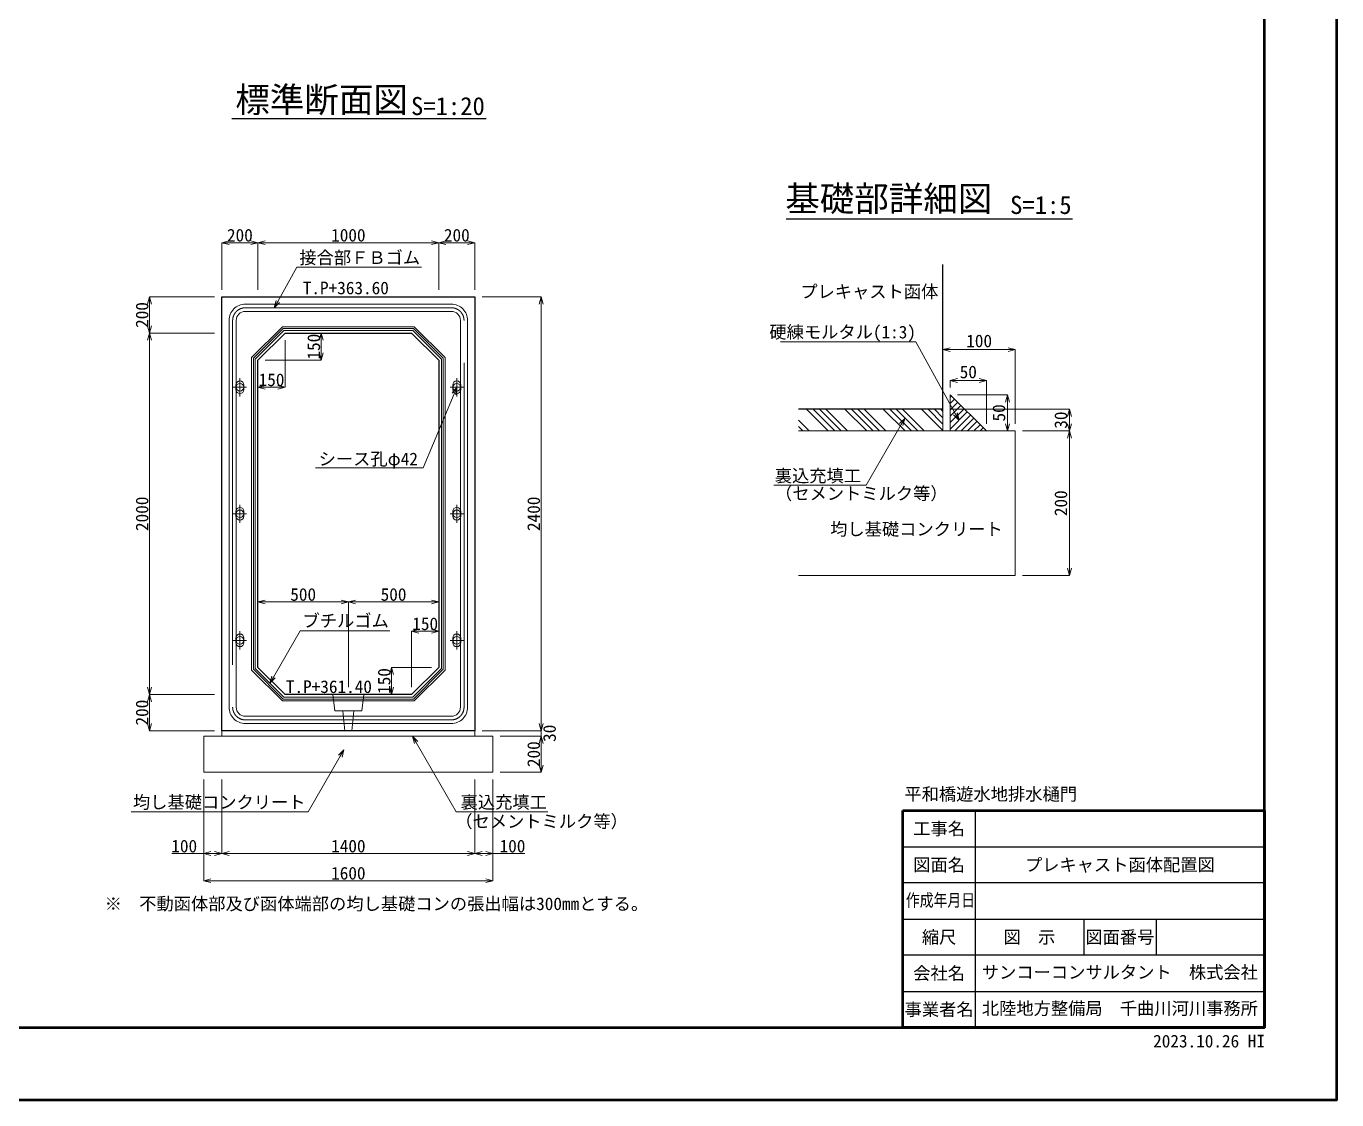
# Model space of a CAD drawing. Extents: x 0 to 319474, y 0 to 59400.
# Drawn here: x 47848 to 84100, y 0 to 29700 of the extents above; entities that cross this region are included whole.
import ezdxf
from ezdxf import colors
from ezdxf.entities.mleader import LeaderData, LeaderLine
from ezdxf.enums import TextEntityAlignment as Align
from ezdxf.math import Vec2, Vec3

# ---------------------------------------------------------------- set-up
doc = ezdxf.new("R2010")
doc.units = 0
doc.header["$LTSCALE"] = 100
doc.linetypes.add('CENTER2', pattern=[14.2875, 9.525, -1.5875, 1.5875, -1.5875])
doc.layers.add('0タイトル', color=7, linetype='Continuous')
for name, color, linetype, lineweight in [('0中心線', 7, 'CENTER2', 5), ('0寸法', 7, 'Continuous', 5), ('0文字', 41, 'Continuous', 5), ('1Pca-BOX', 3, 'Continuous', 25), ('1シース・トランペットシース', 4, 'Continuous', 13), ('2均し基礎コンクリート', 140, 'Continuous', 13), ('2硬練モルタル', 253, 'Continuous', 13), ('2裏込充填工', 6, 'Continuous', 13), ('3FBゴム', 181, 'Continuous', 13), ('3ブチルゴム等', 173, 'Continuous', 13), ('D-TTL', 2, 'Continuous', 50), ('D-TTL-FRAM', 7, 'Continuous', 50), ('D-TTL-LINE', 7, 'Continuous', 25), ('D-TTL-TXT', 7, 'Continuous', 25)]:
    doc.layers.add(name, color=color, linetype=linetype, lineweight=lineweight)
doc.layers.add('D-WORK作業ﾚｲﾔ', color=9, linetype='Continuous', lineweight=5, plot=False)
doc.styles.add('寸法文字', font='MS Gothic.ttf')
doc.dimstyles.new('1／100', dxfattribs={"dimscale": 100, "dimtxt": 3.5, "dimasz": 2, "dimexe": 0, "dimexo": 2, "dimgap": 0.3, "dimtad": 1, "dimdec": 0, "dimzin": 1, "dimdsep": 46, "dimtxsty": '寸法文字', "dimblk": 'OPEN30', "dimcen": 2.5, "dimclrd": 256, "dimclre": 256, "dimclrt": 256, "dimadec": 0, "dimazin": 0, "dimtfac": 1, "dimtdec": 0, "dimtmove": 0, "dimatfit": 3, "dimldrblk": 'OPEN30', "dimfxl": 1, "dimlwd": -1, "dimlwe": -1, "dimarcsym": 0})
doc.dimstyles.new('1／20', dxfattribs={"dimscale": 100, "dimtxt": 3.5, "dimasz": 2, "dimexe": 0, "dimexo": 2, "dimgap": 0.3, "dimtad": 1, "dimdec": 0, "dimlfac": 0.2, "dimzin": 1, "dimdsep": 46, "dimtxsty": '寸法文字', "dimblk": 'OPEN30', "dimcen": 2.5, "dimclrd": 256, "dimclre": 256, "dimclrt": 256, "dimadec": 0, "dimazin": 0, "dimtfac": 1, "dimtdec": 0, "dimtmove": 0, "dimatfit": 3, "dimldrblk": 'OPEN30', "dimfxl": 1, "dimlwd": -1, "dimlwe": -1, "dimarcsym": 0})
doc.dimstyles.new('1／5', dxfattribs={"dimscale": 100, "dimtxt": 3.5, "dimasz": 2, "dimexe": 0, "dimexo": 2, "dimtad": 1, "dimdec": 0, "dimlfac": 0.05, "dimzin": 1, "dimdsep": 46, "dimtxsty": '寸法文字', "dimblk": 'OPEN30', "dimcen": 2.5, "dimclre": 256, "dimclrt": 256, "dimadec": 0, "dimazin": 0, "dimtfac": 1, "dimtdec": 0, "dimtmove": 0, "dimatfit": 3, "dimldrblk": 'OPEN30', "dimfxl": 1, "dimlwd": -1, "dimlwe": -1, "dimarcsym": 0})

# ---------------------------------------------------------------- blocks, each defined once
blk = doc.blocks.new('_Open30')
at = {"color": 0, "linetype": 'ByBlock', "lineweight": -2}
for p, q in [((-1, 0.27), (0, 0)), ((0, 0), (-1, -0.27)), ((0, 0), (-1, 0))]:
    blk.add_line(p, q, dxfattribs=at)
blk = doc.blocks.new('*D6')
at = {"layer": '0寸法', "transparency": 16777216}
for p, q in [((73207, 20203), (73207, 20753)), ((75207, 18703), (75207, 20753))]:
    blk.add_line(p, q, dxfattribs=at)
at = {"layer": '0寸法', "color": 0, "transparency": 16777216}
blk.add_line((73407, 20753), (75007, 20753), dxfattribs=at)
at = {"layer": 'Defpoints', "color": 0, "transparency": 16777216}
for p in [(75207, 20753), (73207, 20003), (75207, 18503)]:
    blk.add_point(p, dxfattribs=at)
at = {"layer": '0寸法', "color": 0, "transparency": 16777216, "xscale": 200, "yscale": 200, "zscale": 200, "rotation": 180}
blk.add_blockref('_Open30', (73207, 20753), dxfattribs=at)
at = {"layer": '0寸法', "color": 0, "transparency": 16777216, "xscale": 200, "yscale": 200, "zscale": 200}
blk.add_blockref('_Open30', (75207, 20753), dxfattribs=at)
at = {"layer": '0寸法', "transparency": 16777216, "insert": (74207, 20991), "char_height": 350, "attachment_point": 5, "style": '寸法文字'}
blk.add_mtext('100', dxfattribs=at)
blk = doc.blocks.new('*D7')
at = {"layer": '0寸法', "transparency": 16777216}
for p, q in [((73407, 19703), (73407, 19896)), ((74407, 18703), (74407, 19896))]:
    blk.add_line(p, q, dxfattribs=at)
at = {"layer": '0寸法', "color": 0, "transparency": 16777216}
blk.add_line((74207, 19896), (73607, 19896), dxfattribs=at)
at = {"layer": 'Defpoints', "color": 0, "transparency": 16777216}
for p in [(73407, 19896), (73407, 19503), (74407, 18503)]:
    blk.add_point(p, dxfattribs=at)
at = {"layer": '0寸法', "color": 0, "transparency": 16777216, "xscale": 200, "yscale": 200, "zscale": 200, "rotation": 180}
blk.add_blockref('_Open30', (73407, 19896), dxfattribs=at)
at = {"layer": '0寸法', "color": 0, "transparency": 16777216, "xscale": 200, "yscale": 200, "zscale": 200}
blk.add_blockref('_Open30', (74407, 19896), dxfattribs=at)
at = {"layer": '0寸法', "transparency": 16777216, "insert": (73907, 20133), "char_height": 350, "attachment_point": 5, "style": '寸法文字'}
blk.add_mtext('50', dxfattribs=at)
blk = doc.blocks.new('*D8')
at = {"layer": '0寸法', "transparency": 16777216}
for p, q in [((75407, 18503), (76707, 18503)), ((75407, 14503), (76707, 14503))]:
    blk.add_line(p, q, dxfattribs=at)
at = {"layer": '0寸法', "color": 0, "transparency": 16777216}
blk.add_line((76707, 14703), (76707, 18303), dxfattribs=at)
at = {"layer": 'Defpoints', "color": 0, "transparency": 16777216}
for p in [(75207, 18503), (76707, 18503), (75207, 14503)]:
    blk.add_point(p, dxfattribs=at)
at = {"layer": '0寸法', "color": 0, "transparency": 16777216, "xscale": 200, "yscale": 200, "zscale": 200}
for p, rotation in [((76707, 18503), 90), ((76707, 14503), 270)]:
    blk.add_blockref('_Open30', p, dxfattribs=dict(at, rotation=rotation))
at = {"layer": '0寸法', "transparency": 16777216, "insert": (76469, 16503), "char_height": 350, "attachment_point": 5, "rotation": 90, "style": '寸法文字'}
blk.add_mtext('200', dxfattribs=at)
blk = doc.blocks.new('*D12')
at = {"layer": '0寸法', "transparency": 16777216}
for p, q in [((73407, 19103), (76707, 19103)), ((75407, 18503), (76707, 18503))]:
    blk.add_line(p, q, dxfattribs=at)
at = {"layer": '0寸法', "color": 0, "transparency": 16777216}
blk.add_line((76707, 18703), (76707, 18903), dxfattribs=at)
at = {"layer": 'Defpoints', "color": 0, "transparency": 16777216}
for p in [(73207, 19103), (76707, 19103), (75207, 18503)]:
    blk.add_point(p, dxfattribs=at)
at = {"layer": '0寸法', "color": 0, "transparency": 16777216, "xscale": 200, "yscale": 200, "zscale": 200}
for p, rotation in [((76707, 19103), 90), ((76707, 18503), 270)]:
    blk.add_blockref('_Open30', p, dxfattribs=dict(at, rotation=rotation))
at = {"layer": '0寸法', "transparency": 16777216, "insert": (76469, 18803), "char_height": 350, "attachment_point": 5, "rotation": 90, "style": '寸法文字'}
blk.add_mtext('30', dxfattribs=at)
blk = doc.blocks.new('*D13')
at = {"layer": '0寸法', "transparency": 16777216}
for p, q in [((73607, 19503), (74992, 19503)), ((74607, 18503), (74992, 18503))]:
    blk.add_line(p, q, dxfattribs=at)
at = {"layer": '0寸法', "color": 0, "transparency": 16777216}
blk.add_line((74992, 18703), (74992, 19303), dxfattribs=at)
at = {"layer": 'Defpoints', "color": 0, "transparency": 16777216}
for p in [(73407, 19503), (74992, 19503), (74407, 18503)]:
    blk.add_point(p, dxfattribs=at)
at = {"layer": '0寸法', "color": 0, "transparency": 16777216, "xscale": 200, "yscale": 200, "zscale": 200}
for p, rotation in [((74992, 19503), 90), ((74992, 18503), 270)]:
    blk.add_blockref('_Open30', p, dxfattribs=dict(at, rotation=rotation))
at = {"layer": '0寸法', "transparency": 16777216, "insert": (74755, 19003), "char_height": 350, "attachment_point": 5, "rotation": 90, "style": '寸法文字'}
blk.add_mtext('50', dxfattribs=at)
blk = doc.blocks.new('*D66')
at = {"layer": '0寸法', "transparency": 16777216}
for p, q in [((53259, 22411), (53259, 23711)), ((53459, 23711), (54059, 23711)), ((54259, 22411), (54259, 23711))]:
    blk.add_line(p, q, dxfattribs=at)
at = {"layer": 'Defpoints', "color": 0, "transparency": 16777216}
for p in [(54259, 23711), (53259, 22211), (54259, 22211)]:
    blk.add_point(p, dxfattribs=at)
at = {"layer": '0寸法', "transparency": 16777216, "xscale": 200, "yscale": 200, "zscale": 200, "rotation": 180}
blk.add_blockref('_Open30', (53259, 23711), dxfattribs=at)
at = {"layer": '0寸法', "transparency": 16777216, "xscale": 200, "yscale": 200, "zscale": 200}
blk.add_blockref('_Open30', (54259, 23711), dxfattribs=at)
at = {"layer": '0寸法', "transparency": 16777216, "insert": (53759, 23916), "char_height": 350, "attachment_point": 5, "style": '寸法文字'}
blk.add_mtext('200', dxfattribs=at)
blk = doc.blocks.new('*D67')
at = {"layer": '0寸法', "transparency": 16777216}
for p, q in [((54259, 22411), (54259, 23711)), ((54459, 23711), (59059, 23711)), ((59259, 22411), (59259, 23711))]:
    blk.add_line(p, q, dxfattribs=at)
at = {"layer": 'Defpoints', "color": 0, "transparency": 16777216}
for p in [(59259, 23711), (54259, 22211), (59259, 22211)]:
    blk.add_point(p, dxfattribs=at)
at = {"layer": '0寸法', "transparency": 16777216, "xscale": 200, "yscale": 200, "zscale": 200, "rotation": 180}
blk.add_blockref('_Open30', (54259, 23711), dxfattribs=at)
at = {"layer": '0寸法', "transparency": 16777216, "xscale": 200, "yscale": 200, "zscale": 200}
blk.add_blockref('_Open30', (59259, 23711), dxfattribs=at)
at = {"layer": '0寸法', "transparency": 16777216, "insert": (56759, 23916), "char_height": 350, "attachment_point": 5, "style": '寸法文字'}
blk.add_mtext('1000', dxfattribs=at)
blk = doc.blocks.new('*D68')
at = {"layer": '0寸法', "transparency": 16777216}
for p, q in [((53059, 21211), (51259, 21211)), ((51259, 21011), (51259, 11411)), ((53059, 11211), (51259, 11211))]:
    blk.add_line(p, q, dxfattribs=at)
at = {"layer": 'Defpoints', "color": 0, "transparency": 16777216}
for p in [(53259, 21211), (51259, 11211), (53259, 11211)]:
    blk.add_point(p, dxfattribs=at)
at = {"layer": '0寸法', "transparency": 16777216, "xscale": 200, "yscale": 200, "zscale": 200}
for p, rotation in [((51259, 21211), 90), ((51259, 11211), 270)]:
    blk.add_blockref('_Open30', p, dxfattribs=dict(at, rotation=rotation))
at = {"layer": '0寸法', "transparency": 16777216, "insert": (51054, 16211), "char_height": 350, "attachment_point": 5, "rotation": 90, "style": '寸法文字'}
blk.add_mtext('2000', dxfattribs=at)
blk = doc.blocks.new('*D69')
at = {"layer": '0寸法', "transparency": 16777216}
for p, q in [((53059, 22211), (51259, 22211)), ((51259, 22011), (51259, 21411)), ((53059, 21211), (51259, 21211))]:
    blk.add_line(p, q, dxfattribs=at)
at = {"layer": 'Defpoints', "color": 0, "transparency": 16777216}
for p in [(53259, 22211), (51259, 21211), (53259, 21211)]:
    blk.add_point(p, dxfattribs=at)
at = {"layer": '0寸法', "transparency": 16777216, "xscale": 200, "yscale": 200, "zscale": 200}
for p, rotation in [((51259, 22211), 90), ((51259, 21211), 270)]:
    blk.add_blockref('_Open30', p, dxfattribs=dict(at, rotation=rotation))
at = {"layer": '0寸法', "transparency": 16777216, "insert": (51054, 21711), "char_height": 350, "attachment_point": 5, "rotation": 90, "style": '寸法文字'}
blk.add_mtext('200', dxfattribs=at)
blk = doc.blocks.new('*D70')
at = {"layer": '0寸法', "transparency": 16777216}
for p, q in [((59259, 22411), (59259, 23711)), ((59459, 23711), (60059, 23711)), ((60259, 22411), (60259, 23711))]:
    blk.add_line(p, q, dxfattribs=at)
at = {"layer": 'Defpoints', "color": 0, "transparency": 16777216}
for p in [(60259, 23711), (59259, 22211), (60259, 22211)]:
    blk.add_point(p, dxfattribs=at)
at = {"layer": '0寸法', "transparency": 16777216, "xscale": 200, "yscale": 200, "zscale": 200, "rotation": 180}
blk.add_blockref('_Open30', (59259, 23711), dxfattribs=at)
at = {"layer": '0寸法', "transparency": 16777216, "xscale": 200, "yscale": 200, "zscale": 200}
blk.add_blockref('_Open30', (60259, 23711), dxfattribs=at)
at = {"layer": '0寸法', "transparency": 16777216, "insert": (59759, 23916), "char_height": 350, "attachment_point": 5, "style": '寸法文字'}
blk.add_mtext('200', dxfattribs=at)
blk = doc.blocks.new('*D71')
at = {"layer": '0寸法', "transparency": 16777216}
for p, q in [((53059, 11211), (51259, 11211)), ((51259, 11011), (51259, 10411)), ((53059, 10211), (51259, 10211))]:
    blk.add_line(p, q, dxfattribs=at)
at = {"layer": 'Defpoints', "color": 0, "transparency": 16777216}
for p in [(53259, 11211), (51259, 10211), (53259, 10211)]:
    blk.add_point(p, dxfattribs=at)
at = {"layer": '0寸法', "transparency": 16777216, "xscale": 200, "yscale": 200, "zscale": 200}
for p, rotation in [((51259, 11211), 90), ((51259, 10211), 270)]:
    blk.add_blockref('_Open30', p, dxfattribs=dict(at, rotation=rotation))
at = {"layer": '0寸法', "transparency": 16777216, "insert": (51054, 10711), "char_height": 350, "attachment_point": 5, "rotation": 90, "style": '寸法文字'}
blk.add_mtext('200', dxfattribs=at)
blk = doc.blocks.new('*D72')
at = {"layer": '0寸法', "transparency": 16777216}
for p, q in [((60459, 22211), (62092, 22211)), ((62092, 22011), (62092, 10411)), ((60459, 10211), (62092, 10211))]:
    blk.add_line(p, q, dxfattribs=at)
at = {"layer": 'Defpoints', "color": 0, "transparency": 16777216}
for p in [(60259, 22211), (60259, 10211), (62092, 10211)]:
    blk.add_point(p, dxfattribs=at)
at = {"layer": '0寸法', "transparency": 16777216, "xscale": 200, "yscale": 200, "zscale": 200}
for p, rotation in [((62092, 22211), 90), ((62092, 10211), 270)]:
    blk.add_blockref('_Open30', p, dxfattribs=dict(at, rotation=rotation))
at = {"layer": '0寸法', "transparency": 16777216, "insert": (61887, 16211), "char_height": 350, "attachment_point": 5, "rotation": 90, "style": '寸法文字'}
blk.add_mtext('2400', dxfattribs=at)
blk = doc.blocks.new('*D73')
at = {"layer": '0寸法', "transparency": 16777216}
for p, q in [((60959, 10061), (62092, 10061)), ((62092, 9861), (62092, 9261)), ((60959, 9061), (62092, 9061))]:
    blk.add_line(p, q, dxfattribs=at)
at = {"layer": 'Defpoints', "color": 0, "transparency": 16777216}
for p in [(60759, 10061), (60759, 9061), (62092, 9061)]:
    blk.add_point(p, dxfattribs=at)
at = {"layer": '0寸法', "transparency": 16777216, "xscale": 200, "yscale": 200, "zscale": 200}
for p, rotation in [((62092, 10061), 90), ((62092, 9061), 270)]:
    blk.add_blockref('_Open30', p, dxfattribs=dict(at, rotation=rotation))
at = {"layer": '0寸法', "transparency": 16777216, "insert": (61887, 9561), "char_height": 350, "attachment_point": 5, "rotation": 90, "style": '寸法文字'}
blk.add_mtext('200', dxfattribs=at)
blk = doc.blocks.new('*D74')
at = {"layer": '0寸法', "transparency": 16777216}
for p, q in [((62092, 10411), (62092, 10611)), ((60459, 10211), (62092, 10211)), ((62092, 10061), (62092, 10211)), ((60959, 10061), (62092, 10061)), ((62092, 9861), (62092, 9661))]:
    blk.add_line(p, q, dxfattribs=at)
at = {"layer": 'Defpoints', "color": 0, "transparency": 16777216}
for p in [(60259, 10211), (62092, 10211), (60759, 10061)]:
    blk.add_point(p, dxfattribs=at)
at = {"layer": '0寸法', "transparency": 16777216, "xscale": 200, "yscale": 200, "zscale": 200}
for p, rotation in [((62092, 10211), 270), ((62092, 10061), 90)]:
    blk.add_blockref('_Open30', p, dxfattribs=dict(at, rotation=rotation))
at = {"layer": '0寸法', "transparency": 16777216, "insert": (62325, 10139), "char_height": 350, "attachment_point": 5, "rotation": 90, "style": '寸法文字'}
blk.add_mtext('30', dxfattribs=at)
blk = doc.blocks.new('*D75')
at = {"layer": '0寸法', "transparency": 16777216}
for p, q in [((52759, 8861), (52759, 6061)), ((60759, 8861), (60759, 6061)), ((52959, 6061), (60559, 6061))]:
    blk.add_line(p, q, dxfattribs=at)
at = {"layer": 'Defpoints', "color": 0, "transparency": 16777216}
for p in [(52759, 9061), (60759, 9061), (60759, 6061)]:
    blk.add_point(p, dxfattribs=at)
at = {"layer": '0寸法', "transparency": 16777216, "xscale": 200, "yscale": 200, "zscale": 200, "rotation": 180}
blk.add_blockref('_Open30', (52759, 6061), dxfattribs=at)
at = {"layer": '0寸法', "transparency": 16777216, "xscale": 200, "yscale": 200, "zscale": 200}
blk.add_blockref('_Open30', (60759, 6061), dxfattribs=at)
at = {"layer": '0寸法', "transparency": 16777216, "insert": (56759, 6266), "char_height": 350, "attachment_point": 5, "style": '寸法文字'}
blk.add_mtext('1600', dxfattribs=at)
blk = doc.blocks.new('*D76')
at = {"layer": '0寸法', "transparency": 16777216}
for p, q in [((53259, 8861), (53259, 6811)), ((60259, 8861), (60259, 6811)), ((53459, 6811), (60059, 6811))]:
    blk.add_line(p, q, dxfattribs=at)
at = {"layer": 'Defpoints', "color": 0, "transparency": 16777216}
for p in [(53259, 9061), (60259, 9061), (60259, 6811)]:
    blk.add_point(p, dxfattribs=at)
at = {"layer": '0寸法', "transparency": 16777216, "xscale": 200, "yscale": 200, "zscale": 200, "rotation": 180}
blk.add_blockref('_Open30', (53259, 6811), dxfattribs=at)
at = {"layer": '0寸法', "transparency": 16777216, "xscale": 200, "yscale": 200, "zscale": 200}
blk.add_blockref('_Open30', (60259, 6811), dxfattribs=at)
at = {"layer": '0寸法', "transparency": 16777216, "insert": (56759, 7016), "char_height": 350, "attachment_point": 5, "style": '寸法文字'}
blk.add_mtext('1400', dxfattribs=at)
blk = doc.blocks.new('*D77')
at = {"layer": '0寸法', "transparency": 16777216}
for p, q in [((52759, 8861), (52759, 6811)), ((53259, 8861), (53259, 6811)), ((52759, 6811), (51879, 6811)), ((53059, 6811), (52959, 6811))]:
    blk.add_line(p, q, dxfattribs=at)
at = {"layer": 'Defpoints', "color": 0, "transparency": 16777216}
for p in [(52759, 9061), (53259, 9061), (52759, 6811)]:
    blk.add_point(p, dxfattribs=at)
at = {"layer": '0寸法', "transparency": 16777216, "xscale": 200, "yscale": 200, "zscale": 200, "rotation": 180}
blk.add_blockref('_Open30', (52759, 6811), dxfattribs=at)
at = {"layer": '0寸法', "transparency": 16777216, "xscale": 200, "yscale": 200, "zscale": 200}
blk.add_blockref('_Open30', (53259, 6811), dxfattribs=at)
at = {"layer": '0寸法', "transparency": 16777216, "insert": (52219, 7016), "char_height": 350, "attachment_point": 5, "style": '寸法文字'}
blk.add_mtext('100', dxfattribs=at)
blk = doc.blocks.new('*D78')
at = {"layer": '0寸法', "transparency": 16777216}
for p, q in [((60259, 8861), (60259, 6811)), ((60759, 8861), (60759, 6811)), ((60459, 6811), (60559, 6811)), ((60759, 6811), (61639, 6811))]:
    blk.add_line(p, q, dxfattribs=at)
at = {"layer": 'Defpoints', "color": 0, "transparency": 16777216}
for p in [(60259, 9061), (60759, 9061), (60759, 6811)]:
    blk.add_point(p, dxfattribs=at)
at = {"layer": '0寸法', "transparency": 16777216, "xscale": 200, "yscale": 200, "zscale": 200, "rotation": 180}
blk.add_blockref('_Open30', (60259, 6811), dxfattribs=at)
at = {"layer": '0寸法', "transparency": 16777216, "xscale": 200, "yscale": 200, "zscale": 200}
blk.add_blockref('_Open30', (60759, 6811), dxfattribs=at)
at = {"layer": '0寸法', "transparency": 16777216, "insert": (61299, 7016), "char_height": 350, "attachment_point": 5, "style": '寸法文字'}
blk.add_mtext('100', dxfattribs=at)
blk = doc.blocks.new('*D79')
at = {"layer": '0寸法', "transparency": 16777216}
for p, q in [((55209, 21211), (56009, 21211)), ((56009, 21011), (56009, 20661)), ((54459, 20461), (56009, 20461))]:
    blk.add_line(p, q, dxfattribs=at)
at = {"layer": 'Defpoints', "color": 0, "transparency": 16777216}
for p in [(55009, 21211), (54259, 20461), (56009, 20461)]:
    blk.add_point(p, dxfattribs=at)
at = {"layer": '0寸法', "transparency": 16777216, "xscale": 200, "yscale": 200, "zscale": 200}
for p, rotation in [((56009, 21211), 90), ((56009, 20461), 270)]:
    blk.add_blockref('_Open30', p, dxfattribs=dict(at, rotation=rotation))
at = {"layer": '0寸法', "transparency": 16777216, "insert": (55804, 20836), "char_height": 350, "attachment_point": 5, "rotation": 90, "style": '寸法文字'}
blk.add_mtext('150', dxfattribs=at)
blk = doc.blocks.new('*D80')
at = {"layer": '0寸法', "transparency": 16777216}
for p, q in [((55009, 21011), (55009, 19711)), ((54259, 20261), (54259, 19711)), ((54809, 19711), (54459, 19711))]:
    blk.add_line(p, q, dxfattribs=at)
at = {"layer": 'Defpoints', "color": 0, "transparency": 16777216}
for p in [(55009, 21211), (54259, 20461), (54259, 19711)]:
    blk.add_point(p, dxfattribs=at)
at = {"layer": '0寸法', "transparency": 16777216, "xscale": 200, "yscale": 200, "zscale": 200, "rotation": 180}
blk.add_blockref('_Open30', (54259, 19711), dxfattribs=at)
at = {"layer": '0寸法', "transparency": 16777216, "xscale": 200, "yscale": 200, "zscale": 200}
blk.add_blockref('_Open30', (55009, 19711), dxfattribs=at)
at = {"layer": '0寸法', "transparency": 16777216, "insert": (54634, 19916), "char_height": 350, "attachment_point": 5, "style": '寸法文字'}
blk.add_mtext('150', dxfattribs=at)
blk = doc.blocks.new('*D81')
at = {"layer": '0寸法', "transparency": 16777216}
for p, q in [((58509, 11411), (58509, 12961)), ((58709, 12961), (59059, 12961)), ((59259, 12161), (59259, 12961))]:
    blk.add_line(p, q, dxfattribs=at)
at = {"layer": 'Defpoints', "color": 0, "linetype": 'ByBlock', "transparency": 16777216}
for p in [(59259, 12961), (59259, 11961), (58509, 11211)]:
    blk.add_point(p, dxfattribs=at)
at = {"layer": '0寸法', "linetype": 'ByBlock', "transparency": 16777216, "xscale": 200, "yscale": 200, "zscale": 200, "rotation": 180}
blk.add_blockref('_Open30', (58509, 12961), dxfattribs=at)
at = {"layer": '0寸法', "linetype": 'ByBlock', "transparency": 16777216, "xscale": 200, "yscale": 200, "zscale": 200}
blk.add_blockref('_Open30', (59259, 12961), dxfattribs=at)
at = {"layer": '0寸法', "linetype": 'ByBlock', "transparency": 16777216, "insert": (58884, 13166), "char_height": 350, "attachment_point": 5, "style": '寸法文字'}
blk.add_mtext('150', dxfattribs=at)
blk = doc.blocks.new('*D82')
at = {"layer": '0寸法', "transparency": 16777216}
for p, q in [((59059, 11961), (57956, 11961)), ((57956, 11761), (57956, 11411)), ((58309, 11211), (57956, 11211))]:
    blk.add_line(p, q, dxfattribs=at)
at = {"layer": 'Defpoints', "color": 0, "linetype": 'ByBlock', "transparency": 16777216}
for p in [(59259, 11961), (57956, 11211), (58509, 11211)]:
    blk.add_point(p, dxfattribs=at)
at = {"layer": '0寸法', "linetype": 'ByBlock', "transparency": 16777216, "xscale": 200, "yscale": 200, "zscale": 200}
for p, rotation in [((57956, 11961), 90), ((57956, 11211), 270)]:
    blk.add_blockref('_Open30', p, dxfattribs=dict(at, rotation=rotation))
at = {"layer": '0寸法', "linetype": 'ByBlock', "transparency": 16777216, "insert": (57751, 11586), "char_height": 350, "attachment_point": 5, "rotation": 90, "style": '寸法文字'}
blk.add_mtext('150', dxfattribs=at)
blk = doc.blocks.new('*D150')
at = {"layer": 'D-WORK作業ﾚｲﾔ', "transparency": 16777216}
for p, q in [((54259, 12161), (54259, 13772)), ((54459, 13772), (56559, 13772)), ((56759, 11411), (56759, 13772))]:
    blk.add_line(p, q, dxfattribs=at)
at = {"layer": 'Defpoints', "color": 0, "transparency": 16777216}
for p in [(56759, 13772), (54259, 11961), (56759, 11211)]:
    blk.add_point(p, dxfattribs=at)
at = {"layer": 'D-WORK作業ﾚｲﾔ', "transparency": 16777216, "xscale": 200, "yscale": 200, "zscale": 200, "rotation": 180}
blk.add_blockref('_Open30', (54259, 13772), dxfattribs=at)
at = {"layer": 'D-WORK作業ﾚｲﾔ', "transparency": 16777216, "xscale": 200, "yscale": 200, "zscale": 200}
blk.add_blockref('_Open30', (56759, 13772), dxfattribs=at)
at = {"layer": 'D-WORK作業ﾚｲﾔ', "transparency": 16777216, "insert": (55509, 13977), "char_height": 350, "attachment_point": 5, "style": '寸法文字'}
blk.add_mtext('500', dxfattribs=at)
blk = doc.blocks.new('*D151')
at = {"layer": 'D-WORK作業ﾚｲﾔ', "transparency": 16777216}
for p, q in [((56759, 11411), (56759, 13772)), ((56959, 13772), (59059, 13772)), ((59259, 12161), (59259, 13772))]:
    blk.add_line(p, q, dxfattribs=at)
at = {"layer": 'Defpoints', "color": 0, "transparency": 16777216}
for p in [(59259, 13772), (59259, 11961), (56759, 11211)]:
    blk.add_point(p, dxfattribs=at)
at = {"layer": 'D-WORK作業ﾚｲﾔ', "transparency": 16777216, "xscale": 200, "yscale": 200, "zscale": 200, "rotation": 180}
blk.add_blockref('_Open30', (56759, 13772), dxfattribs=at)
at = {"layer": 'D-WORK作業ﾚｲﾔ', "transparency": 16777216, "xscale": 200, "yscale": 200, "zscale": 200}
blk.add_blockref('_Open30', (59259, 13772), dxfattribs=at)
at = {"layer": 'D-WORK作業ﾚｲﾔ', "transparency": 16777216, "insert": (58009, 13977), "char_height": 350, "attachment_point": 5, "style": '寸法文字'}
blk.add_mtext('500', dxfattribs=at)

msp = doc.modelspace()

# ---------------------------------------------------------------- hatches: boundary and pattern name
at = {"layer": '2硬練モルタル'}
h = msp.add_hatch(dxfattribs=at)
h.set_pattern_fill('ANSI31', color=256, scale=1000, style=0)
h.set_pattern_definition([(45, (35996.65, 10314.67), (-88.38835, 88.38835), [])])
h.paths.add_polyline_path([(73406.5, 18503.4), (74406.5, 18503.4), (73406.5, 19503.4)])
at = {"layer": '2裏込充填工', "lineweight": 13}
h = msp.add_hatch(dxfattribs=at)
h.set_pattern_fill('ANSI34', color=256, scale=1000, angle=90, style=0)
h.set_pattern_definition([(135, (35796.65, 10314.7), (-530.33, -530.33), []), (135, (35796.65, 10491.45), (-530.33, -530.33), []), (135, (35796.65, 10668.2), (-530.33, -530.33), []), (135, (35796.65, 10845), (-530.33, -530.33), [])])
h.paths.add_polyline_path([(73206.5, 19103.4), (69206.5, 19103.4), (69206.5, 18503.4), (73206.5, 18503.4)])

# ---------------------------------------------------------------- linework, layer by layer
at = {"layer": '0タイトル'}
for p, q in [((53538.6, 27144.6), (60567.1, 27144.6)), ((76791.2, 24360.5), (68868.3, 24360.5))]:
    msp.add_line(p, q, dxfattribs=at)
at = {"layer": '0中心線', "lineweight": 9}
for p, q in [((53758.6, 19960.5), (53758.6, 19460.5)), ((59758.6, 19960.5), (59758.6, 19460.5)), ((53943.6, 19710.5), (53573.6, 19710.5)), ((59573.6, 19710.5), (59943.6, 19710.5)), ((53758.6, 16460.5), (53758.6, 15960.5)), ((59758.6, 16460.5), (59758.6, 15960.5)), ((53943.6, 16210.5), (53573.6, 16210.5)), ((59573.6, 16210.5), (59943.6, 16210.5)), ((53943.6, 12710.5), (53573.6, 12710.5)), ((53758.6, 12460.5), (53758.6, 12960.5)), ((59573.6, 12710.5), (59943.6, 12710.5)), ((59758.6, 12460.5), (59758.6, 12960.5))]:
    msp.add_line(p, q, dxfattribs=at)
at = {"layer": '0中心線', "ltscale": 10}
msp.add_lwpolyline([(59608.6, 10510.5, 0.4142136), (59958.6, 10860.5), (59958.6, 21560.5, 0.4142136), (59608.6, 21910.5), (53908.6, 21910.5, 0.4142136), (53558.6, 21560.5), (53558.6, 10860.5, 0.4142136), (53908.6, 10510.5), (59609.4, 10510.5)], format="xyb", dxfattribs=at)
at = {"layer": '0中心線', "linetype": 'Continuous'}
msp.add_lwpolyline([(58560.4, 11085.5), (59383.6, 11908.8), (59383.6, 20512.3), (58560.4, 21335.5), (54956.9, 21335.5), (54133.6, 20512.3), (54133.6, 11908.8), (54956.9, 11085.5)], close=True, dxfattribs=at)
at = {"layer": '1Pca-BOX'}
for q in [(73206.5, 23103.4), (69206.5, 19103.4)]:
    msp.add_line((73206.5, 19103.4), q, dxfattribs=at)
for points in [[(60258.6, 22210.5), (60258.6, 10210.5), (53258.6, 10210.5), (53258.6, 22210.5)], [(59258.6, 20460.5), (59258.6, 11960.5), (58508.6, 11210.5), (55008.6, 11210.5), (54258.6, 11960.5), (54258.6, 20460.5), (55008.6, 21210.5), (58508.6, 21210.5)]]:
    msp.add_lwpolyline(points, close=True, dxfattribs=at)
at = {"layer": '1シース・トランペットシース', "lineweight": 9}
for p, q in [((53648.6, 19645.5), (53648.6, 19775.5)), ((53868.6, 19645.5), (53868.6, 19775.5)), ((59648.6, 19645.5), (59648.6, 19775.5)), ((59868.6, 19645.5), (59868.6, 19775.5)), ((53648.6, 16145.5), (53648.6, 16275.5)), ((53868.6, 16145.5), (53868.6, 16275.5)), ((59648.6, 16145.5), (59648.6, 16275.5)), ((59868.6, 16145.5), (59868.6, 16275.5)), ((53648.6, 12775.5), (53648.6, 12645.5)), ((53868.6, 12775.5), (53868.6, 12645.5)), ((59648.6, 12775.5), (59648.6, 12645.5)), ((59868.6, 12775.5), (59868.6, 12645.5))]:
    msp.add_line(p, q, dxfattribs=at)
for centre in [(53758.6, 19710.5), (59758.6, 19710.5), (53758.6, 16210.5), (59758.6, 16210.5), (53758.6, 12710.5), (59758.6, 12710.5)]:
    msp.add_circle(centre, 105, dxfattribs=at)
for centre, start, end in [((53758.6, 19775.5), 0, 180), ((53758.6, 19645.5), 180, 0), ((59758.6, 19775.5), 0, 180), ((59758.6, 19645.5), 180, 0), ((53758.6, 16275.5), 0, 180), ((59758.6, 16275.5), 0, 180), ((53758.6, 16145.5), 180, 0), ((59758.6, 16145.5), 180, 0), ((53758.6, 12775.5), 0, 180), ((59758.6, 12775.5), 0, 180), ((53758.6, 12645.5), 180, 0), ((59758.6, 12645.5), 180, 0)]:
    msp.add_arc(centre, 110, start, end, dxfattribs=at)
at = {"layer": '2均し基礎コンクリート'}
for p, q in [((75206.5, 18503.4), (69206.5, 18503.4)), ((75206.5, 18503.4), (75206.5, 14503.4)), ((75206.5, 14503.4), (69206.5, 14503.4))]:
    msp.add_line(p, q, dxfattribs=at)
msp.add_lwpolyline([(60758.6, 9060.5), (52758.6, 9060.5), (52758.6, 10060.5), (60758.6, 10060.5)], close=True, dxfattribs=at)
at = {"layer": '2硬練モルタル'}
for p, q in [((73406.5, 18503.4), (73406.5, 19503.4)), ((73406.5, 19503.4), (74406.5, 18503.4))]:
    msp.add_line(p, q, dxfattribs=at)
at = {"layer": '2裏込充填工'}
for p, q in [((73206.5, 18503.4), (73206.5, 19103.4)), ((53258.6, 10210.5), (53258.6, 10060.5)), ((53258.6, 10210.5), (60258.6, 10210.5)), ((60258.6, 10060.5), (60258.6, 10210.5)), ((53258.6, 10060.5), (60258.6, 10060.5))]:
    msp.add_line(p, q, dxfattribs=at)
at = {"layer": '3FBゴム'}
for points in [[(53908.6, 22010.5, 0.4142136), (53458.6, 21560.5), (53458.6, 10860.5, 0.4142136), (53908.6, 10410.5), (59608.6, 10410.5, 0.4142136), (60058.6, 10860.5), (60058.6, 21560.5, 0.4142136), (59608.6, 22010.5)], [(53658.6, 10860.5, 0.4142136), (53908.6, 10610.5), (59608.6, 10610.5, 0.4142136), (59858.6, 10860.5), (59858.6, 21560.5, 0.4142136), (59608.6, 21810.5), (53908.6, 21810.5, 0.4142136), (53658.6, 21560.5)]]:
    msp.add_lwpolyline(points, format="xyb", close=True, dxfattribs=at)
at = {"layer": '3ブチルゴム等', "linetype": 'Continuous'}
for points in [[(59433.6, 20533), (58581.1, 21385.5), (54936.1, 21385.5), (54083.6, 20533), (54083.6, 11888), (54936.1, 11035.5), (58581.1, 11035.5), (59433.6, 11888)], [(54977.6, 11135.5), (58539.7, 11135.5), (59333.6, 11929.5), (59333.6, 20491.6), (58539.7, 21285.5), (54977.6, 21285.5), (54183.6, 20491.6), (54183.6, 11929.5)]]:
    msp.add_lwpolyline(points, close=True, dxfattribs=at)
at = {"layer": 'D-TTL'}
for points in [[(0, 0), (84100, 0), (84100, 59400), (0, 59400)], [(2000, 2000), (82100, 2000), (82100, 57400), (2000, 57400)]]:
    msp.add_lwpolyline(points, close=True, dxfattribs=at)
at = {"layer": 'D-TTL-FRAM'}
for p, q in [((72100, 8000), (82100, 8000)), ((72100, 2000), (72100, 8000)), ((82100, 8000), (82100, 2000)), ((82100, 2000), (72100, 2000))]:
    msp.add_line(p, q, dxfattribs=at)
at = {"layer": 'D-TTL-LINE'}
for p, q in [((74100, 8000), (74100, 2000)), ((72100, 7000), (82100, 7000)), ((82100, 6000), (72100, 6000)), ((72100, 5000), (82100, 5000)), ((77100, 5000), (77100, 4000)), ((79100, 5000), (79100, 4000)), ((82100, 4000), (72100, 4000)), ((72100, 3000), (82100, 3000))]:
    msp.add_line(p, q, dxfattribs=at)
at = {"layer": 'D-WORK作業ﾚｲﾔ', "ltscale": 10}
msp.add_line((56908.6, 10760.5), (56858.6, 10210.5), dxfattribs=at)
at = {"layer": 'D-WORK作業ﾚｲﾔ', "ltscale": 3}
msp.add_lwpolyline([(57133.7, 10760.5), (57183.6, 11210.5), (56333.6, 11210.5), (56383.6, 10760.5)], close=True, dxfattribs=at)
msp.add_lwpolyline([(56858.6, 10210.5), (56658.6, 10210.5), (56608.6, 10760.5)], dxfattribs=at)

# ---------------------------------------------------------------- texts
at = {"layer": '0タイトル', "style": '寸法文字'}
for s, height, p in [('標準断面図', 700, (53632.7, 27316.9)), ('S=1:20', 500, (58492.9, 27241.1)), ('基礎部詳細図', 700, (68843.9, 24578.7)), ('S=1:5', 500, (75064.2, 24504.9))]:
    msp.add_text(s, height=height, dxfattribs=at).set_placement(p)
msp.add_text('2023.10.26 HI', height=350, dxfattribs=at).set_placement((82115.1, 1448), align=Align.RIGHT)
at = {"layer": '0文字', "style": '寸法文字'}
for s, p in [('プレキャスト函体', (69260.4, 22183.6)), ('均し基礎コンクリート', (70086.9, 15613.1)), ('※\u3000不動函体部及び函体端部の均し基礎コンの張出幅は300mmとする。', (50018.7, 5247.7))]:
    msp.add_text(s, height=350, dxfattribs=at).set_placement(p)
at = {"layer": '0文字', "char_height": 350, "style": '寸法文字'}
for s, insert, attachment_point in [('T.P+363.60', (57879.1, 22634.2), 3), ('（セメントミルク等）', (68561.2, 16948.7), 1), ('T.P+361.40', (57411.6, 11603.7), 3), ('（セメントミルク等）', (59716.9, 7878.2), 1)]:
    msp.add_mtext(s, dxfattribs=dict(at, insert=insert, attachment_point=attachment_point))
at = {"layer": '0文字', "insert": (72458.7, 20970.4), "char_height": 350, "width": 4564, "attachment_point": 9, "style": '寸法文字'}
msp.add_mtext('硬練モルタル(1:3)', dxfattribs=at)
at = {"layer": 'D-TTL-TXT', "style": '寸法文字'}
msp.add_text('平和橋遊水地排水樋門', height=350, dxfattribs=at).set_placement((72139.7, 8175.6), align=Align.BOTTOM_LEFT)
for s, p in [('工事名', (73100, 7500)), ('図面名', (73100, 6500)), ('プレキャスト函体配置図', (78100, 6500)), ('縮尺', (73100, 4500)), ('図面番号', (78100, 4500)), ('図\u3000示', (75600, 4500)), ('会社名', (73100, 3500)), ('事業者名', (73100, 2500))]:
    msp.add_text(s, height=350, dxfattribs=at).set_placement(p, align=Align.MIDDLE_CENTER)
at = {"layer": 'D-TTL-TXT', "style": '寸法文字', "width": 0.84179}
msp.add_text('作成年月日', height=350, dxfattribs=at).set_placement((72180.6, 5346.8), (74095, 5346.8), align=Align.FIT)
at = {"layer": 'D-TTL-TXT', "color": 7, "style": '寸法文字'}
for s, p in [('サンコーコンサルタント\u3000株式会社', (78100, 3528.6)), ('北陸地方整備局  千曲川河川事務所', (78100, 2528.6))]:
    msp.add_text(s, height=350, dxfattribs=at).set_placement(p, align=Align.MIDDLE_CENTER)

# ---------------------------------------------------------------- dimensions: what is measured, and where the dimension line sits
at = {"layer": '0寸法'}
for base, p1, p2, dimstyle, picture, middle in [((54258.6, 23710.5), (53258.6, 22210.5), (54258.6, 22210.5), '1／20', '*D66', (53758.6, 23915.5)), ((59258.6, 23710.5), (54258.6, 22210.5), (59258.6, 22210.5), '1／20', '*D67', (56758.6, 23915.5)), ((60258.6, 23710.5), (59258.6, 22210.5), (60258.6, 22210.5), '1／20', '*D70', (59758.6, 23915.5)), ((54258.6, 19710.5), (55008.6, 21210.5), (54258.6, 20460.5), '1／20', '*D80', (54633.6, 19915.5)), ((75206.5, 20753.4), (73206.5, 20003.4), (75206.5, 18503.4), '1／5', '*D6', (74206.5, 20990.9)), ((73406.5, 19895.6), (74406.5, 18503.4), (73406.5, 19503.4), '1／5', '*D7', (73906.5, 20133.1)), ((52758.6, 6810.5), (53258.6, 9060.5), (52758.6, 9060.5), '1／20', '*D77', (52218.6, 7015.5)), ((60758.6, 6060.5), (52758.6, 9060.5), (60758.6, 9060.5), '1／20', '*D75', (56758.6, 6265.5)), ((60258.6, 6810.5), (53258.6, 9060.5), (60258.6, 9060.5), '1／20', '*D76', (56758.6, 7015.5)), ((60758.6, 6810.5), (60258.6, 9060.5), (60758.6, 9060.5), '1／20', '*D78', (61298.7, 7015.5))]:
    dim = msp.add_linear_dim(base=base, p1=p1, p2=p2, dimstyle=dimstyle, override={"dimtxsty": '寸法文字'}, dxfattribs=at)
    dim.commit()
    dim.dimension.update_dxf_attribs({"geometry": picture, "text_midpoint": middle})
for base, p1, p2, dimstyle, picture, middle in [((51258.6, 21210.5), (53258.6, 22210.5), (53258.6, 21210.5), '1／20', '*D69', (51053.6, 21710.5)), ((62092, 10210.5), (60258.6, 22210.5), (60258.6, 10210.5), '1／20', '*D72', (61887, 16210.5)), ((51258.6, 11210.5), (53258.6, 21210.5), (53258.6, 11210.5), '1／20', '*D68', (51053.6, 16210.5)), ((56008.6, 20460.5), (55008.6, 21210.5), (54258.6, 20460.5), '1／20', '*D79', (55803.6, 20835.5)), ((74992.1, 19503.4), (74406.5, 18503.4), (73406.5, 19503.4), '1／5', '*D13', (74754.6, 19003.4)), ((76706.5, 19103.4), (75206.5, 18503.4), (73206.5, 19103.4), '1／5', '*D12', (76469, 18803.4)), ((76706.5, 18503.4), (75206.5, 14503.4), (75206.5, 18503.4), '1／5', '*D8', (76469, 16503.4)), ((51258.6, 10210.5), (53258.6, 11210.5), (53258.6, 10210.5), '1／20', '*D71', (51053.6, 10710.5)), ((62092, 9060.5), (60758.6, 10060.5), (60758.6, 9060.5), '1／20', '*D73', (61887, 9560.5))]:
    dim = msp.add_linear_dim(base=base, p1=p1, p2=p2, angle=90, dimstyle=dimstyle, override={"dimtxsty": '寸法文字'}, dxfattribs=at)
    dim.commit()
    dim.dimension.update_dxf_attribs({"geometry": picture, "text_midpoint": middle})
at = {"layer": '0寸法', "linetype": 'ByBlock'}
dim = msp.add_linear_dim(base=(59258.6, 12960.5), p1=(58508.6, 11210.5), p2=(59258.6, 11960.5), dimstyle='1／20', override={"dimtxsty": '寸法文字'}, dxfattribs=at)
dim.commit()
dim.dimension.update_dxf_attribs({"geometry": '*D81', "text_midpoint": (58883.6, 13165.5)})
dim = msp.add_linear_dim(base=(57956.2, 11210.5), p1=(59258.6, 11960.5), p2=(58508.6, 11210.5), angle=90, dimstyle='1／20', dxfattribs=at)
dim.commit()
dim.dimension.update_dxf_attribs({"geometry": '*D82', "text_midpoint": (57751.2, 11585.5)})
at = {"layer": '0寸法'}
dim = msp.add_linear_dim(base=(62092, 10210.5), p1=(60758.6, 10060.5), p2=(60258.6, 10210.5), angle=90, dimstyle='1／20', override={"dimtxsty": '寸法文字', "dimtmove": 2}, dxfattribs=at)
dim.commit()
dim.dimension.update_dxf_attribs({"geometry": '*D74', "text_midpoint": (62325, 10139.5), "dimtype": 160})
at = {"layer": 'D-WORK作業ﾚｲﾔ'}
for base, p1, p2, picture, middle in [((56758.6, 13771.6), (54258.6, 11960.5), (56758.6, 11210.5), '*D150', (55508.6, 13976.6)), ((59258.6, 13771.6), (56758.6, 11210.5), (59258.6, 11960.5), '*D151', (58008.6, 13976.6))]:
    dim = msp.add_linear_dim(base=base, p1=p1, p2=p2, dimstyle='1／20', dxfattribs=at)
    dim.commit()
    dim.dimension.update_dxf_attribs({"geometry": picture, "text_midpoint": middle})

# ---------------------------------------------------------------- leaders
at = {"layer": '0文字'}
msp.add_leader([(73645.7, 18800.4), (72459.5, 20969.8), (68713.5, 20969.8)], dimstyle='1／100', override={"dimtxsty": '寸法文字'}, dxfattribs=at)
ml = msp.add_multileader_mtext('Standard', dxfattribs=at)
ml.set_content('接合部ＦＢゴム', color=256, style='寸法文字')
ml.set_leader_properties(color=256, linetype='ByLayer', lineweight=-1)
ml.set_arrow_properties(name='OPEN30')
ml.build(insert=Vec2(0, 0))
ml.multileader.update_dxf_attribs({"text_left_attachment_type": 5, "text_right_attachment_type": 5, "dogleg_length": 0.494, "arrow_head_size": 200, "scale": 100})
ctx = ml.context
ctx.base_point, ctx.scale, ctx.char_height, ctx.arrow_head_size, ctx.landing_gap_size, ctx.plane_origin = Vec3(55382.7, 23035.7), 100, 350, 200, 20, Vec3(54708.7, 21953.8)
ctx.left_attachment, ctx.right_attachment = 5, 5
notes = []
notes.append((ctx, [(0, (1, 1, 0), (55333.4, 23035.7), (1, 0), 49.4, [(0, [(54708.7, 21910.5)], 0, [])])]))
ctx.mtext.insert, ctx.mtext.flow_direction = Vec3(55402.7, 23473.5), 5
ml = msp.add_multileader_mtext('Standard', dxfattribs=at)
ml.set_content('シース孔φ42', color=256, style='寸法文字')
ml.set_leader_properties(color=256, linetype='ByLayer', lineweight=-1)
ml.set_arrow_properties(name='OPEN30')
ml.build(insert=Vec2(0, 0))
ml.multileader.update_dxf_attribs({"text_left_attachment_type": 5, "text_right_attachment_type": 5, "dogleg_length": 1.28, "arrow_head_size": 200, "scale": 100})
ctx = ml.context
ctx.base_point, ctx.scale, ctx.char_height, ctx.arrow_head_size, ctx.landing_gap_size, ctx.plane_origin = Vec3(56022.2, 17483.9), 100, 350, 200, 20, Vec3(59953.8, 19426.4)
ctx.left_attachment, ctx.right_attachment, ctx.text_align_type = 5, 5, 2
notes.append((ctx, [(0, (1, 1, 0), (58832.3, 17483.9), (-1, 0), 128.2, [(0, [(59758.6, 19710.5)], 0, [])])]))
ctx.mtext.insert, ctx.mtext.alignment, ctx.mtext.flow_direction = Vec3(58684.1, 17903.9), 3, 5
ml = msp.add_multileader_mtext('Standard', dxfattribs=at)
ml.set_content('裏込充填工', color=256, style='寸法文字')
ml.set_leader_properties(color=256, linetype='ByLayer', lineweight=-1)
ml.set_arrow_properties(name='OPEN30')
ml.build(insert=Vec2(0, 0))
ml.multileader.update_dxf_attribs({"text_left_attachment_type": 5, "text_right_attachment_type": 5, "dogleg_length": 1.2, "arrow_head_size": 200, "scale": 100})
ctx = ml.context
ctx.base_point, ctx.scale, ctx.char_height, ctx.arrow_head_size, ctx.landing_gap_size, ctx.plane_origin = Vec3(68705.6, 16998.8), 100, 350, 200, 20, Vec3(72150.2, 18851.4)
ctx.left_attachment, ctx.right_attachment, ctx.text_align_type = 5, 5, 2
notes.append((ctx, [(0, (1, 1, 0), (71080.6, 16998.8), (-1, 0), 119.5, [(0, [(72150.2, 18851.4)], 0, [])])]))
ctx.mtext.insert, ctx.mtext.alignment, ctx.mtext.flow_direction = Vec3(70941.1, 17438.3), 3, 5
ml = msp.add_multileader_mtext('Standard', dxfattribs=at)
ml.set_content('ブチルゴム', color=256, style='寸法文字')
ml.set_leader_properties(color=256, linetype='ByLayer', lineweight=-1)
ml.set_arrow_properties(name='OPEN30')
ml.build(insert=Vec2(0, 0))
ml.multileader.update_dxf_attribs({"text_left_attachment_type": 5, "text_right_attachment_type": 5, "dogleg_length": 0.445, "arrow_head_size": 200, "scale": 100})
ctx = ml.context
ctx.base_point, ctx.scale, ctx.char_height, ctx.arrow_head_size, ctx.landing_gap_size, ctx.plane_origin = Vec3(55471.9, 12972.9), 100, 350, 200, 20, Vec3(54484.9, 11340.5)
ctx.left_attachment, ctx.right_attachment = 5, 5
notes.append((ctx, [(0, (1, 1, 0), (55427.4, 12972.9), (1, 0), 44.5, [(0, [(54590.2, 11522.9)], 0, [])])]))
ctx.mtext.insert, ctx.mtext.flow_direction = Vec3(55491.9, 13428.4), 5
ml = msp.add_multileader_mtext('Standard', dxfattribs=at)
ml.set_content('裏込充填工', color=256, style='寸法文字')
ml.set_leader_properties(color=256, linetype='ByLayer', lineweight=-1)
ml.set_arrow_properties(name='OPEN30')
ml.build(insert=Vec2(0, 0))
ml.multileader.update_dxf_attribs({"text_left_attachment_type": 5, "text_right_attachment_type": 5, "dogleg_length": 1.05, "arrow_head_size": 200, "scale": 100})
ctx = ml.context
ctx.base_point, ctx.scale, ctx.char_height, ctx.arrow_head_size, ctx.landing_gap_size, ctx.plane_origin = Vec3(59843.7, 7969), 100, 350, 200, 20, Vec3(58747.4, 9686)
ctx.left_attachment, ctx.right_attachment = 5, 5
notes.append((ctx, [(0, (1, 1, 0), (59738.8, 7969), (1, 0), 104.9, [(0, [(58531.2, 10060.5)], 0, [])])]))
ctx.mtext.insert, ctx.mtext.flow_direction = Vec3(59863.7, 8408.5), 5
ml = msp.add_multileader_mtext('Standard', dxfattribs=at)
ml.set_content('均し基礎コンクリート', color=256, style='寸法文字')
ml.set_leader_properties(color=256, linetype='ByLayer', lineweight=-1)
ml.set_arrow_properties(name='OPEN30')
ml.build(insert=Vec2(0, 0))
ml.multileader.update_dxf_attribs({"text_left_attachment_type": 5, "text_right_attachment_type": 5, "dogleg_length": 0.561, "arrow_head_size": 200, "scale": 100})
ctx = ml.context
ctx.base_point, ctx.scale, ctx.char_height, ctx.arrow_head_size, ctx.landing_gap_size, ctx.plane_origin = Vec3(51105.9, 7969), 100, 350, 200, 20, Vec3(56473.5, 9394.1)
ctx.left_attachment, ctx.right_attachment, ctx.text_align_type = 5, 5, 2
notes.append((ctx, [(0, (1, 1, 0), (55650.7, 7969), (-1, 0), 56.1, [(0, [(56636.8, 9676.9)], 0, [])])]))
ctx.mtext.insert, ctx.mtext.alignment, ctx.mtext.flow_direction = Vec3(55574.6, 8408.5), 3, 5
for ctx, leaders in notes:
    for number, flags, end, landing, length, lines in leaders:
        leader = LeaderData()
        leader.index, (leader.has_last_leader_line, leader.has_dogleg_vector, leader.attachment_direction) = number, flags
        leader.last_leader_point, leader.dogleg_vector, leader.dogleg_length = Vec3(end), Vec3(landing), length
        for number, points, colour, breaks in lines:
            line = LeaderLine()
            line.index, line.vertices, line.color, line.breaks = number, Vec3.list(points), colors.encode_raw_color(colour), breaks
            leader.lines.append(line)
        ctx.leaders.append(leader)

doc.saveas('drawing.dxf')
